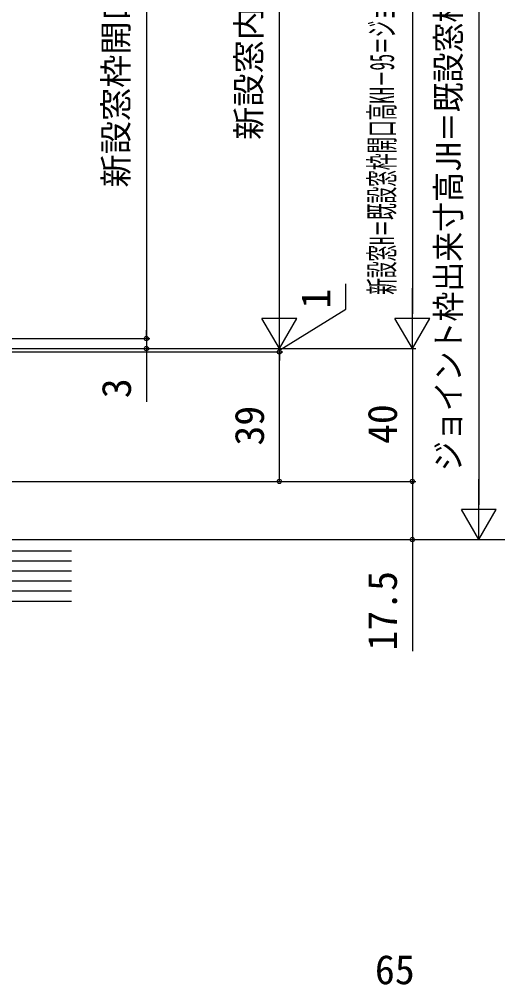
# Model space of a CAD drawing. Units: millimetres, scale not verified. Extents: x -525 to 525, y -783 to 778.
# Drawn here: x 153.3 to 297.2, y 28.2 to 318.7 of the extents above; entities that cross this region are included whole.
import ezdxf
from ezdxf.enums import TextEntityAlignment as Align

# ---------------------------------------------------------------- set-up
doc = ezdxf.new("R2010")
doc.units = ezdxf.units.MM
doc.header["$LTSCALE"] = 4
doc.layers.add('0-6_YKK_D', color=6, linetype='Continuous')
doc.layers.add('0-8_YSS_K', color=3, linetype='Continuous')
doc.styles.add('ＭＳ ゴシック', font='')
doc.styles.get('ＭＳ ゴシック').set_extended_font_data('MS Gothic')

msp = doc.modelspace()

# ---------------------------------------------------------------- linework, layer by layer
at = {"layer": '0-6_YKK_D'}
for p, q in [((291.5, 471.7), (291.5, 172.65)), ((271.5, 444.7), (271.5, 230.15)), ((191.5, 415.2), (191.5, 222.649)), ((231.5, 230.15), (231.5, 414.7)), ((231.5, 219.65), (231.5, 237.836)), ((271.5, 219.65), (271.5, 237.836)), ((231.5, 219.65), (226.25, 228.743)), ((236.75, 228.743), (226.25, 228.743)), ((231.5, 219.65), (236.75, 228.743)), ((271.5, 219.65), (266.25, 228.743)), ((276.75, 228.743), (266.25, 228.743)), ((271.5, 219.65), (276.75, 228.743)), ((191.5, 222.649), (191.5, 225.199)), ((7.498, 222.649), (192.5, 222.649)), ((7.498, 222.649), (192.5, 222.649)), ((191.5, 222.649), (191.5, 219.65)), ((231.5, 219.65), (231.5, 222.2)), ((12.7, 219.65), (272.5, 219.65)), ((12.7, 219.65), (272.5, 219.65)), ((12.7, 219.65), (232.5, 219.65)), ((12.7, 219.65), (232.5, 219.65)), ((12.7, 219.65), (192.5, 219.65)), ((48.5, 218.65), (232.5, 218.65)), ((48.5, 218.65), (232.5, 218.65)), ((191.5, 219.65), (191.5, 203.595)), ((231.5, 218.65), (231.5, 219.65)), ((231.5, 218.65), (231.5, 219.65)), ((231.5, 218.65), (231.5, 216.1)), ((231.5, 179.65), (231.5, 218.65)), ((271.5, 219.65), (271.5, 179.65)), ((291.5, 162.15), (291.5, 180.336)), ((48.5, 179.65), (272.5, 179.65)), ((48.5, 179.65), (232.5, 179.65)), ((48.5, 179.65), (272.5, 179.65)), ((291.5, 162.15), (286.25, 171.243)), ((296.75, 171.243), (286.25, 171.243)), ((291.5, 162.15), (296.75, 171.243)), ((1.7, 162.15), (312.5, 162.15)), ((1.7, 162.15), (292.5, 162.15)), ((1.7, 162.15), (272.5, 162.15))]:
    msp.add_line(p, q, dxfattribs=at)
for points in [[(231.5, 219.15), (251.5, 231.507), (251.5, 239.121)], [(271.5, 179.65), (271.5, 162.15), (271.5, 128.6)]]:
    msp.add_lwpolyline(points, dxfattribs=at)
for centre in [(191.5, 222.649), (191.5, 222.649), (191.5, 219.65), (231.5, 218.65), (231.5, 218.65), (231.5, 179.65), (271.5, 179.65), (271.5, 179.65), (271.5, 162.15)]:
    msp.add_circle(centre, 0.637, dxfattribs=at)
at = {"layer": '0-8_YSS_K'}
for p, q in [((169, 155.65), (-14, 155.65)), ((169, 152.65), (-14, 152.65)), ((169, 149.65), (-14, 149.65)), ((169, 146.65), (-14, 146.65))]:
    msp.add_line(p, q, dxfattribs=at)
msp.add_lwpolyline([(169, 158.65), (-14, 158.65), (-14, 143.65), (169, 143.65)], dxfattribs=at)

# ---------------------------------------------------------------- texts
at = {"layer": '0-6_YKK_D', "style": 'ＭＳ ゴシック'}
for s, width, p in [('新設窓H＝既設窓枠開口高KH－95＝ジョイント枠出来寸高JH－85', 0.5, (268.193, 235.862)), ('ジョイント枠出来寸高JH＝既設窓枠開口高KH－10', 0.9, (288.193, 182.777))]:
    msp.add_text(s, height=7.331, rotation=90, dxfattribs=dict(at, width=width)).set_placement(p, align=Align.BOTTOM_LEFT)
for s, height, p in [('新設窓枠開口高', 7.331, (188.193, 268.129)), ('新設窓内法h', 7.331, (228.136, 282.453)), ('1', 8.798, (249.5, 231.666)), ('3', 8.798, (189.5, 204.709)), ('39', 8.798, (229.5, 190.457)), ('40', 8.798, (269.5, 190.923)), ('17.5', 8.798, (269.5, 128.759))]:
    msp.add_text(s, height=height, rotation=90, dxfattribs=at).set_placement(p, align=Align.BOTTOM_LEFT)
msp.add_text('65', height=8.798, dxfattribs=at).set_placement((260.239, 25.703), align=Align.BOTTOM_LEFT)

doc.saveas('drawing.dxf')
